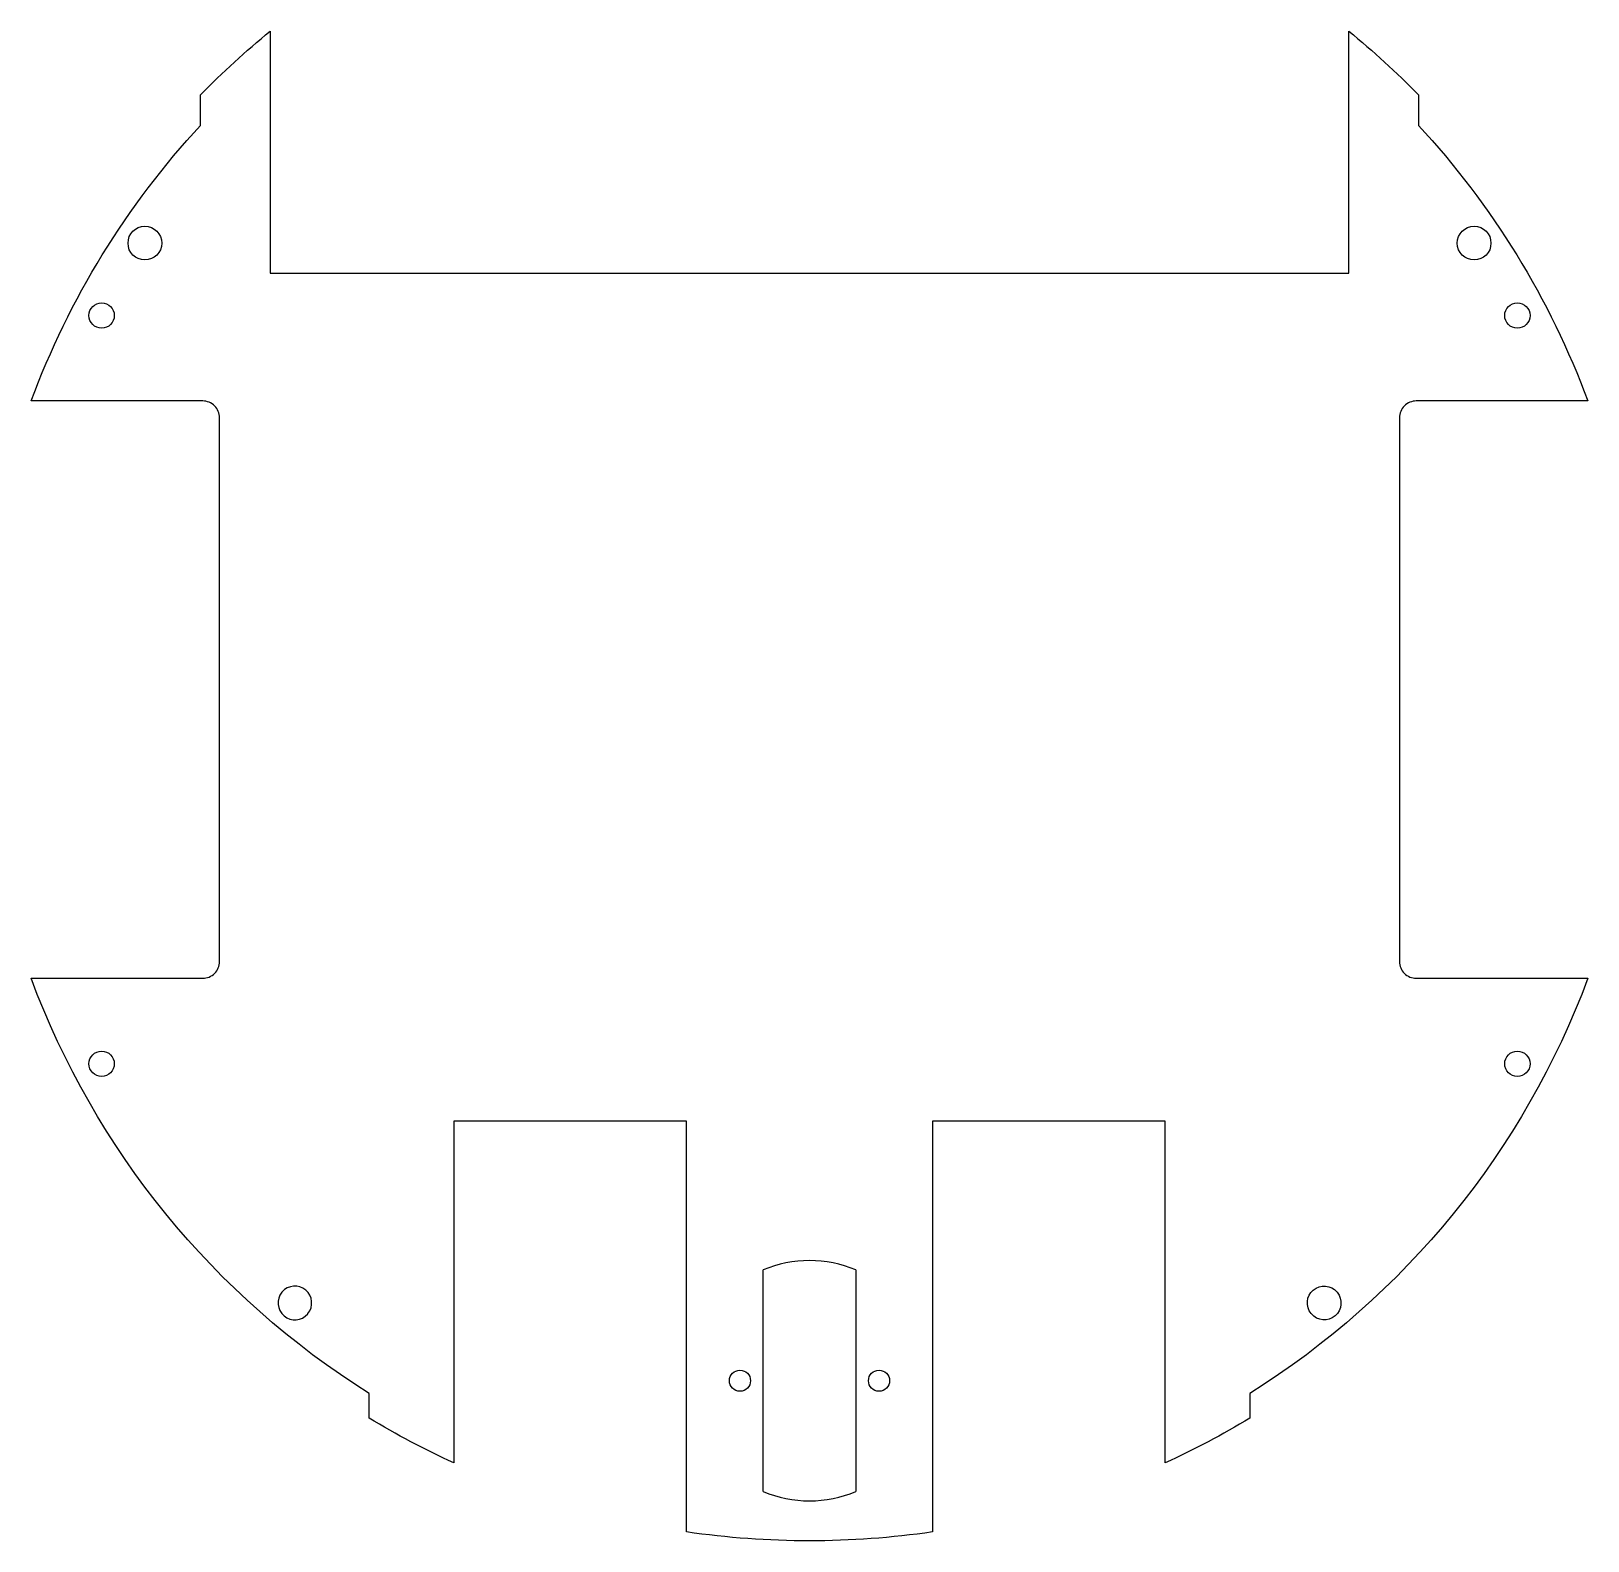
# Model space of a CAD drawing. Header units: millimetres. Extents: x -73 to 112, y -380 to -200.
import ezdxf

# ---------------------------------------------------------------- set-up
doc = ezdxf.new("R2010")
doc.units = ezdxf.units.MM
doc.layers.get('0').update_dxf_attribs({"linetype": 'CONTINUOUS'})

msp = doc.modelspace()

# ---------------------------------------------------------------- linework, layer by layer
for p, q in [((14.25, -373.72), (14.25, -347.42)), ((25.25, -347.42), (25.25, -373.72)), ((-42.86, -350.07), (-42.83, -350.04)), ((-39.77, -352.61), (-39.8, -352.65))]:
    msp.add_line(p, q)
for points in [[(34.35, -378.51, -0.072659), (5.15, -378.51), (5.15, -329.79), (-22.45, -329.79), (-22.45, -370.33, -0.028176), (-32.5, -365), (-32.5, -362.07, -0.165621), (-72.6, -312.82), (-52.25, -312.82, 0.414214), (-50.25, -310.82), (-50.25, -246.32, 0.414214), (-52.25, -244.32), (-72.6, -244.32, -0.098365), (-52.5, -211.62), (-52.5, -207.99, -0.027717), (-44.25, -200.44), (-44.25, -229.15), (83.75, -229.15), (83.75, -200.44, -0.027717), (92, -207.99), (92, -211.62, -0.098365), (112.1, -244.32), (91.75, -244.32, 0.414214), (89.75, -246.32), (89.75, -310.82, 0.414214), (91.75, -312.82), (112.1, -312.82, -0.165621), (72, -362.07), (72, -365, -0.028176), (61.95, -370.33), (61.95, -329.79), (34.35, -329.79)], [(82.36, -350.07, -0.989767), (79.3, -352.65), (79.27, -352.61, -0.989528), (82.33, -350.04)]]:
    msp.add_lwpolyline(points, format="xyb", close=True)
for centre, radius in [((-59.11, -225.59), 2), ((98.61, -225.59), 2), ((-64.24, -234.18), 1.5), ((103.74, -234.18), 1.5), ((-64.24, -322.96), 1.5), ((103.74, -322.96), 1.5), ((11.5, -360.57), 1.25), ((28, -360.57), 1.25)]:
    msp.add_circle(centre, radius)
for centre, radius, start, end in [((19.75, -360.57), 14.25, 67.2963, 112.7037), ((-41.31, -351.34), 2, 140.5893, 319.4107), ((-41.31, -351.34), 2, -39.3969, 139.3969), ((19.75, -360.57), 14.25, 247.2963, 292.7037)]:
    msp.add_arc(centre, radius, start, end)

doc.saveas('drawing.dxf')
